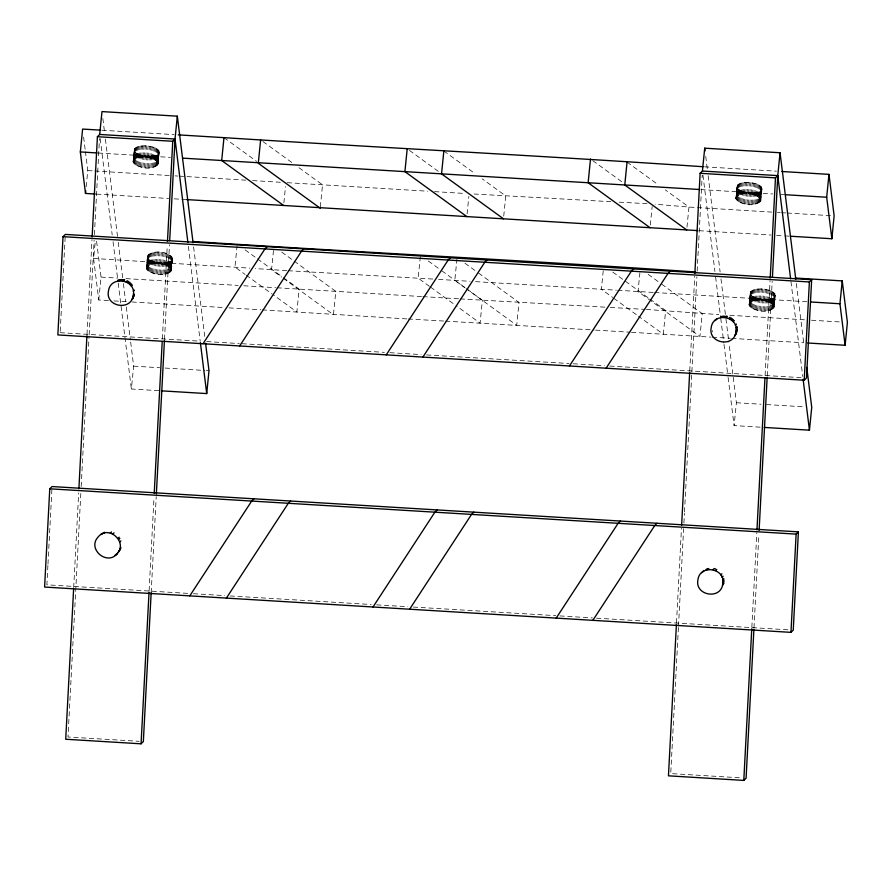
<?xml version="1.0" encoding="UTF-8"?>
<svg xmlns="http://www.w3.org/2000/svg" width="892" height="892" viewBox="0 0 892 892"><rect width="100%" height="100%" fill="white"/><g stroke="black" fill="none" stroke-linecap="round" stroke-linejoin="round"><path stroke-width="0.67" stroke-dasharray="4.46 3.34" d="M133.053 161.731C137.457 153.959 153.636 156.089 158.163 163.247C153.77 171.019 137.591 168.889 133.053 161.731L134.647 148.641L139.163 146.243L146.779 145.797L154.383 147.503L158.876 150.659L158.018 164.373M146.31 268.247C150.715 260.475 166.893 262.616 171.431 269.774C167.027 277.546 150.848 275.405 146.31 268.247L147.459 256.249C152.867 249.437 168.889 250.953 172.569 258.914C167.161 265.727 151.138 264.199 147.459 256.249M735.788 198.314C740.193 190.542 756.36 192.683 760.898 199.841C756.494 207.613 740.327 205.472 735.788 198.314L737.383 185.224L741.899 182.827L749.503 182.392L757.118 184.098L761.612 187.242L760.898 200.41M749.046 304.83C753.45 297.058 769.629 299.199 774.156 306.357C769.751 314.129 753.584 311.988 749.046 304.83L750.64 291.751L755.156 289.342L762.772 288.908L770.376 290.614L774.869 293.769L774.156 306.926M47.912 565.439L46.886 584.817L187.911 593.381M47.978 564.056L51.981 487.935M60.221 331.289L62.407 289.777M62.473 288.395L65.239 235.8M73.69 587.572L78.674 492.942M87.015 334.31L91.987 239.68M80.815 493.477L68.004 737.004L139.241 741.319M81.172 486.519L89.077 336.239M89.155 334.846L94.128 240.216M94.418 234.652L98.075 165.076M98.153 163.682L99.469 138.639M149.109 590.749L154.015 497.513M162.355 338.882L167.261 245.646M151.172 592.678L156.223 496.666M164.496 339.417L169.469 244.787M676.504 622.761L681.477 528.142M689.75 370.894L694.723 276.264M678.422 627.477L670.739 773.587L741.966 777.913M678.5 626.084L683.618 528.677M683.908 523.102L684.42 513.368M684.498 511.975L696.864 276.799M697.154 271.235L702.205 175.222M751.844 627.332L756.817 532.714M765.091 375.465L770.064 280.835M753.985 627.868L758.88 534.643M767.231 376L772.204 281.37M86.167 186.718L87.784 170.573L85.454 151.83M108.456 300.548L98.756 299.968L93.593 258.457L95.344 240.963M98.756 299.968L101.041 277.1L96.548 240.94M133.198 162.311L134.346 149.176M133.499 160.069L134.647 148.641M133.488 162.89L134.346 150.871M133.934 159.568L135.082 148.139M133.923 163.459L134.636 151.45M134.514 159.099L135.651 147.671M134.491 164.028L135.64 152.588L135.071 152.03M135.216 158.676L136.353 147.236M135.194 164.574L136.331 153.134L135.64 152.588M136.041 158.285L137.19 146.857M136.019 165.087L137.156 153.658L136.331 153.134M136.978 157.951L138.126 146.522M136.944 165.589L138.093 154.149L137.156 153.658M138.015 157.672L139.163 146.243M137.981 166.035L139.13 154.606L138.093 154.149M139.141 157.449L140.289 146.009M139.107 166.447L140.256 155.018L139.13 154.606M140.345 157.282L141.494 145.853M140.312 166.815L141.46 155.386L140.256 155.018M141.616 157.17L142.765 145.742M141.572 167.138L142.72 155.699L141.46 155.386M142.932 157.137L144.069 145.697M142.887 167.395L144.036 155.966L142.72 155.699M144.27 157.148L145.418 145.719M144.236 167.596L145.374 156.167L144.036 155.966M145.63 157.237L146.779 145.797M145.586 167.741L146.734 156.312L155.386 155.587L159.155 152.945M146.99 157.382L148.139 145.942M146.946 167.83L148.094 156.39M148.34 157.583L149.477 146.154M148.295 167.841L149.432 156.412M149.644 157.851L150.793 146.411M149.611 167.808L150.748 156.368M150.915 158.163L152.053 146.723M150.871 167.696L152.019 156.267M152.108 158.531L153.257 147.091M152.075 167.529L153.223 156.1M153.234 158.943L154.383 147.503M153.201 167.306L154.349 155.877M158.765 390.674L131.369 389.012L133.655 366.155L130.578 341.38M154.271 159.4L155.42 147.96M154.249 167.027L155.386 155.587M155.208 159.891L156.356 148.451M155.186 166.692L156.323 155.253M156.033 160.404L157.17 148.975M156.011 166.302L157.148 154.874M156.736 160.95L157.873 149.522M146.455 268.827L147.604 255.692M156.713 165.879L157.851 154.439M146.756 266.596L147.905 255.168M157.304 161.519L158.441 150.09M146.745 269.406L147.894 257.978M147.191 266.095L148.34 254.655M157.282 165.41L158.43 153.97M157.728 162.099L158.876 150.659M147.18 269.986L148.328 258.546M157.717 164.909L159.166 151.239M147.771 265.626L148.908 254.187M158.163 163.816L159.311 151.818M147.749 270.544L148.897 259.115M148.473 265.192L149.622 253.763M148.451 271.09L149.588 259.661M149.299 264.812L150.447 253.373M149.276 271.614L150.413 260.185M150.235 264.478L151.384 253.038M150.202 272.105L151.35 260.676M151.272 264.199L152.42 252.759M151.239 272.562L152.387 261.122M152.409 263.965L153.547 252.536M152.365 272.974L153.513 261.546M153.614 263.798L154.751 252.369M153.569 273.342L154.717 261.902M154.874 263.697L156.022 252.269M154.84 273.654L155.977 262.226M156.189 263.653L157.326 252.224M156.145 273.922L157.293 262.482M157.527 263.675L158.676 252.246M157.494 274.123L158.631 262.694M158.887 263.753L160.036 252.325M158.854 274.268L159.991 262.828M160.248 263.898L161.396 252.469M160.203 274.346L161.352 262.917M161.597 264.11L162.734 252.67M161.552 274.368L162.701 262.939M162.901 264.366L164.05 252.938M162.868 274.323L164.005 262.895M164.173 264.679L165.31 253.25M164.128 274.223L165.276 262.783M165.366 265.047L166.514 253.618M165.332 274.056L166.481 262.616M166.492 265.459L167.64 254.03M166.458 273.833L167.607 262.393M167.529 265.916L168.677 254.488M167.506 273.543L168.644 262.114M168.465 266.407L169.614 254.978M168.443 273.208L169.58 261.78M169.29 266.931L170.428 255.502M169.268 272.829L170.405 261.389M169.993 267.477L171.13 256.049M169.971 272.394L171.108 260.966M170.562 268.035L171.699 256.606M170.539 271.926L171.688 260.497M170.996 268.615L172.134 257.186M170.985 271.424L172.123 259.996M171.275 270.9L172.424 257.766M171.42 270.343L172.569 258.345M237.105 245.512L234.953 267.031L245.088 274.39M273.476 250.518L271.547 269.774L281.682 277.122M283.879 202.774L285.496 186.64M320.339 206.833L322.547 184.822L297.772 166.849M420.322 256.628L418.17 278.159L429.431 286.332M456.96 258.858L454.808 280.378L464.944 287.737M467.096 213.902L468.846 196.407M503.735 216.12L505.753 195.95L482.115 178.779M603.226 270.811L601.386 289.276L612.637 297.449M639.91 272.673L638.025 291.494L649.287 299.679M650.301 225.074L652.152 206.609M686.952 227.248L688.97 207.067L665.332 189.907M735.933 198.894L737.082 185.759M736.234 196.664L737.383 185.224M736.223 199.474L737.071 187.454M736.669 196.151L737.818 184.722M736.658 200.042L737.372 188.034M737.249 195.683L738.386 184.254M737.227 200.611L738.364 189.171L737.796 188.613M737.952 195.259L739.089 183.83M737.929 201.157L739.067 189.717L738.364 189.171M738.777 194.869L739.914 183.44M738.743 201.681L739.892 190.241L739.067 189.717M739.713 194.534L740.851 183.105M739.68 202.172L740.828 190.732L739.892 190.241M740.75 194.255L741.899 182.827M740.717 202.618L741.865 191.189L740.828 190.732M741.876 194.032L743.025 182.604M741.843 203.03L742.991 191.602L741.865 191.189M743.081 193.865L744.229 182.436M743.047 203.398L744.184 191.97L742.991 191.602M744.352 193.765L745.489 182.325M744.307 203.722L745.456 192.282L744.184 191.97M745.656 193.72L746.805 182.28M745.623 203.978L746.76 192.549L745.456 192.282M747.005 193.742L748.154 182.303M746.961 204.179L748.109 192.75L746.76 192.549M748.366 193.82L749.503 182.392M748.321 204.324L749.47 192.895C753.628 192.951 759.995 193.464 762.047 188.97M749.726 193.965L750.863 182.525M749.681 204.413L750.83 192.973M751.064 194.166L752.212 182.737M751.031 204.435L752.168 192.995M752.38 194.434L753.517 182.994M752.335 204.391L753.484 192.951M753.64 194.746L754.788 183.317M753.606 204.279L754.743 192.85M754.844 195.114L755.992 183.674M754.81 204.112L755.948 192.683M755.97 195.526L757.118 184.098M755.937 203.889L757.085 192.46M760.129 427.179L734.105 425.595L736.391 402.738L729.032 343.565M757.007 195.984L758.155 184.544M756.973 203.61L758.122 192.181M757.944 196.474L759.081 185.034M757.91 203.276L759.059 191.836M758.769 196.998L759.906 185.558M758.735 202.885L759.884 191.457M759.46 197.533L760.608 186.105M749.191 305.41L750.339 292.275M759.449 202.462L760.586 191.033M749.492 303.18L750.64 291.751M760.029 198.102L761.177 186.673M749.481 305.989L750.339 293.981M749.927 302.678L751.075 291.249M760.017 201.993L761.166 190.565M760.463 198.682L761.612 187.242M749.916 306.569L750.629 294.561M760.452 201.492L761.902 187.822M750.507 302.21L751.644 290.781M760.753 200.956L762.047 188.402M750.484 307.127L751.621 295.698L751.053 295.129M751.209 301.775L752.346 290.346M751.187 307.673L752.324 296.244L751.621 295.698M752.034 301.396L753.171 289.967M752.001 308.197L753.149 296.768L752.324 296.244M752.971 301.061L754.119 289.632M752.937 308.688L754.086 297.259L753.149 296.768M754.008 300.782L755.156 289.342M753.974 309.145L755.123 297.716L754.086 297.259M755.134 300.548L756.282 289.12M755.1 309.557L756.249 298.129L755.123 297.716M756.338 300.392L757.486 288.952M756.304 309.925L757.453 298.497L756.249 298.129M757.609 300.281L758.746 288.852M757.564 310.238L758.713 298.809L757.453 298.497M758.925 300.236L760.062 288.807M758.88 310.505L760.017 299.065L758.713 298.809M760.263 300.258L761.411 288.83M760.218 310.706L761.367 299.277L760.017 299.065M761.623 300.336L762.772 288.908M761.578 310.851L762.727 299.422C766.886 299.467 773.252 299.98 775.304 295.497M762.983 300.481L764.121 289.053M762.939 310.929L764.087 299.5M764.321 300.693L765.47 289.253M764.288 310.951L765.425 299.522M765.637 300.95L766.786 289.521M765.604 310.907L766.741 299.478M766.897 301.262L768.045 289.833M766.864 310.806L768.012 299.366M768.101 301.63L769.25 290.201M768.068 310.639L769.216 299.21M769.227 302.042L770.376 290.614M769.194 310.416L770.342 298.976M770.264 302.5L771.413 291.071M770.231 310.126L771.379 298.697M771.201 302.99L772.338 291.561M771.167 309.792L772.316 298.363M772.026 303.514L773.163 292.085M772.004 309.413L773.141 297.984M772.717 304.06L773.866 292.632M772.706 308.978L773.843 297.549M773.297 304.629L774.434 293.189M773.275 308.509L774.423 297.081M773.721 305.198L774.869 293.769M773.71 308.008L775.159 294.349M774.011 307.484L775.304 294.929M610.909 201.703L471.823 193.887M619.204 202.161L648.261 203.744M604.798 307.16L460.25 298.898M610.329 307.461L644.916 309.357M646.299 309.435L718.818 314.597M286.767 270.644L255.29 268.559M288.149 270.722L433.099 279.062M406.774 318.912L262.237 309.892M408.157 319.002L444.116 321.053M445.498 321.131L594.161 330.029M287.257 182.682L427.625 191.2M426.554 354.916L569.029 363.512M193.419 593.715L224.628 595.6M413.297 607.051L555.772 615.647M102.022 130.243L174.096 134.614M704.502 166.815L776.419 171.175M98.354 153.023L170.417 157.405M700.833 189.595L772.751 193.954M781.046 194.467L783.812 194.634M87.784 170.573L93.326 170.918M94.708 170.996L169.525 175.534M175.066 175.88L177.843 176.047M179.225 176.125L245.724 180.162M252.648 180.585L280.356 182.269M434.549 191.624L464.966 193.475M771.926 212.106L688.97 207.067L655.118 204.201M777.456 212.441L780.221 212.608M781.604 212.686L785.752 212.943M787.134 213.021L832.76 215.797M96.581 194.11L168.621 198.492M174.163 198.827L186.64 199.585M699.127 230.694L771.023 235.053M776.553 235.388L783.466 235.811M784.848 235.889L788.996 236.146M93.593 258.457L249.86 268.146M438.529 279.386L470.017 281.303M475.559 281.638L616.316 290.179M617.665 290.268L653.234 292.42M654.616 292.509L806.758 301.741M101.041 277.1L117.666 278.103M125.984 278.616L238.197 285.429M243.739 285.763L275.606 287.692M276.988 287.782L421.526 296.545M422.908 296.635L458.867 298.82M729.879 315.266L805.922 319.882M811.452 320.217L840.487 321.979M113.998 300.894L126.463 301.641M132.005 301.987L223.446 307.528M228.988 307.874L260.854 309.803M595.544 330.118L630.109 332.214M631.491 332.303L711.002 337.131M712.385 337.209L730.358 338.302M731.741 338.38L803.636 342.751M573.155 363.758L604.319 365.698M60.143 332.671L199.786 341.157M206.676 341.569L239.246 343.543M241.966 343.71L384.385 352.351M389.882 352.686L421.102 354.581M609.771 366.032L802.343 377.729M133.655 366.155L159.69 367.727M165.165 368.062L204.892 370.47M206.264 370.559L208.996 370.726M736.391 402.738L761.054 404.232M766.529 404.567L804.885 406.886M559.897 615.904L592.422 617.922M230.08 595.934L371.128 604.497M376.625 604.832L407.845 606.727M596.514 618.178L789.086 629.863M748.109 192.75L749.47 192.895M145.374 156.167L146.734 156.312M761.367 299.277L762.727 299.422M627.054 162.11L658.575 185.001M592.756 160.649L623.14 182.726M648.194 274.357L660.571 283.344M661.697 284.158L702.227 313.594L699.941 336.451L650.413 300.493M612.759 272.082L648.785 298.24M649.911 299.054L665.666 310.494L663.302 334.232L638.527 316.247M443.837 150.993L475.358 173.873M613.763 298.262L637.412 315.433M409.45 150.402L438.719 171.654M464.977 263.229L477.365 272.227M478.491 273.041L519.01 302.466L516.724 325.335L466.07 288.551M428.338 261.01L440.715 269.997M441.841 270.822L482.371 300.247L480.086 323.105L456.448 305.945M262.884 141.505L293.278 163.57M430.557 287.146L455.321 305.131M223.981 137.647L256.628 161.352M281.76 252.113L293.022 260.286M294.148 261.1L335.805 291.35L333.463 314.731L282.809 277.947M245.122 249.894L256.383 258.067M257.509 258.881L282.273 276.866M283.4 277.68L299.154 289.12L296.869 311.988L273.231 294.828M246.214 275.204L272.105 294.003M712.351 330.598L712.641 331.924M796.322 283.466L803.859 344.011M790.948 281.571L802.767 376.513M705.739 156.435L707.278 168.822M708.137 175.702L720.123 272.015M720.981 278.895L725.776 317.418M725.943 318.801L728.853 342.193M702.941 175.178L714.927 271.491M715.607 276.999L720.58 316.894M720.747 318.277L723.825 343.041M724.003 344.412L727.939 376.067M728.106 377.439L734.105 425.595M193.586 246.883L204.892 337.7M188.39 246.359L200.209 341.302M102.836 118.48L104.542 132.239M105.401 139.119L117.566 236.804M118.246 242.312L122.695 278.092M123.386 283.589L125.605 301.474M126.296 306.982L130.399 340.008M100.205 138.583L112.191 234.908M113.05 241.788L118.012 281.694M118.19 283.065L131.369 389.012M83.625 137.1L85.286 150.492"/><path stroke-width="1.34" d="M49.762 488.805L44.6 587.059L790.959 632.361L793.244 630.12L798.407 531.855L52.059 486.553L49.762 488.805L796.121 534.107L798.407 531.855M63.02 236.659L57.857 334.924L804.216 380.226L806.502 377.974L811.664 279.72L65.317 234.418L63.02 236.659L809.378 281.961L811.664 279.72M73.623 588.965L65.718 739.245L141.059 743.817L143.344 741.575L151.172 592.678M78.886 488.771L86.937 335.704M92.132 236.904L97.406 136.71L99.692 134.458L101.978 111.589L177.318 116.172L193.073 242.758M141.059 743.817L149.042 592.143M154.227 493.343L162.21 341.669M167.473 241.476L172.747 141.282L175.033 139.029L177.318 116.172M156.368 493.878L164.418 340.811M169.692 240.617L175.033 139.029L99.692 134.458M676.426 624.155L668.454 775.828L743.794 780.411L746.08 778.159L753.907 629.261M681.622 525.355L689.672 372.287M694.868 273.487L700.131 173.293L702.428 171.041L704.713 148.184L780.054 152.755L795.809 279.341M743.794 780.411L751.766 628.726M756.962 529.926L764.946 378.253M770.209 278.059L775.482 177.865L777.768 175.613L780.054 152.755M759.103 530.461L767.153 377.394M772.427 277.2L777.768 175.613L702.428 171.041M790.959 632.361L796.121 534.107M804.216 380.226L809.378 281.961M95.199 194.032L85.498 193.441L80.336 151.93L82.621 129.061L100.64 130.154M85.498 193.441L85.766 190.754M703.119 166.726C543.484 155.877 383.672 147.816 223.981 137.647L221.695 160.515L283.611 205.472L697.745 230.604M161.508 390.841L206.71 393.584L208.996 370.726L205.573 343.208M260.631 139.866L258.29 163.247L320.206 208.204M407.198 148.763L404.912 171.632L466.828 216.589M443.837 150.993L441.551 173.851L503.467 218.808M590.504 159.021L588.129 182.749L650.045 227.705M627.054 162.11L624.768 184.978L686.684 229.935M790.379 236.224L831.857 238.744L826.683 197.232L828.98 174.364L781.949 171.509M764.243 427.424L809.445 430.178L811.731 407.31L806.769 367.404M831.857 238.744L834.143 215.875L828.98 174.364M807.784 342.996L845.114 345.271L839.941 303.759L842.238 280.891L795.207 278.036M845.114 345.271L847.4 322.402L842.238 280.891M133.287 295.297C136.643 279.486 110.396 274.914 108.467 291.071C105.1 306.87 131.358 311.442 133.287 295.297L134.424 294.17M736.023 331.88C739.379 316.08 713.121 311.498 711.192 327.654C707.835 343.453 734.094 348.036 736.023 331.88L737.305 329.404L736.168 330.531M722.765 584.015C726.121 568.215 699.863 563.644 697.934 579.789C694.578 595.6 720.836 600.171 722.765 584.015L723.903 582.9L722.475 585.353M116.283 554.512C129.128 543.284 108.601 523.727 98.02 537.118C86.937 549.104 107.486 566.342 117.421 553.386L115.246 555.382M736.87 332.08L737.16 330.754M133.711 296.791L134.135 295.497L132.997 296.623M120.453 548.926L120.877 547.643L119.74 548.758M132.44 299.177L133.142 298.017L131.994 299.143M203.03 343.732L264.946 248.924L267.232 246.671M239.591 346.04L301.507 251.232L303.871 248.901M189.773 595.878L251.689 501.059L253.975 498.818M226.334 598.186L288.25 503.367L290.614 501.036M386.247 354.849L448.163 260.04L450.449 257.788M422.886 357.079L484.802 262.259L487.088 260.018M372.99 606.995L434.895 512.175L437.192 509.934M409.629 609.214L471.545 514.405L473.83 512.153M569.464 365.976L631.369 271.157L633.71 268.86M606.103 368.195L668.019 273.387L670.305 271.135M556.195 618.111L618.111 523.303L620.453 521.006M592.846 620.341L654.761 525.522L657.047 523.281M715.15 320.44L717.123 318.578M118.157 280.88L120.643 279.542L119.495 280.668M120.855 280.601L121.992 279.486M122.215 280.69L123.352 279.564L124.702 279.787L123.553 280.913M126.14 281.805L127.277 280.679M127.344 282.452L128.481 281.326M128.47 283.221L129.608 282.095M129.507 284.102L130.645 282.987M130.444 285.106L131.592 283.979M131.269 286.187L132.417 285.072M133.276 291.227L134.424 290.101M101.119 534.509L104.721 532.256L103.584 533.383M110.296 533.059L111.444 531.933M112.883 533.94L114.02 532.814M118.012 538.333L119.16 537.207M118.714 539.504L119.862 538.378M119.729 542.035L120.866 540.909M118.736 551.278L119.874 550.163L118.034 552.449M714.949 320.574L716.086 319.459M720.881 317.463L723.367 316.125L722.23 317.251M723.59 317.184L724.728 316.069M724.951 317.273L726.088 316.147L727.437 316.381L726.289 317.496M728.864 318.388L730.013 317.262M730.069 319.035L731.217 317.909M731.206 319.804L732.343 318.678M732.243 320.696L733.38 319.57M733.179 321.689L734.317 320.562M735.287 325.19L736.424 324.064M736.012 327.81L737.16 326.684L737.305 328.044L736.168 329.17M735.298 334.5L736.435 333.374L734.729 335.727M701.692 572.72L703.866 570.724L702.729 571.85M706.319 569.966L708.772 568.483L707.624 569.609M713.031 569.642L714.18 568.516L715.484 568.895M715.607 570.523L716.755 569.397M720.747 574.916L721.884 573.79M722.018 577.325L723.167 576.199M722.754 579.956L723.903 578.83M722.899 581.305L724.048 580.179M722.91 582.666L724.048 581.539M101.13 534.141L102.257 533.383M115.258 555.014L116.384 554.255M706.196 569.33L707.456 568.84M117.978 280.11L119.294 279.754M720.714 316.693L722.029 316.337M178.244 134.87L223.981 137.647M97.406 136.71L172.747 141.282M700.131 173.293L775.482 177.865M80.336 151.93L96.96 152.945M182.893 158.152L699.451 189.505M785.194 194.712L826.683 197.232M186.64 199.585L283.611 205.472M192.895 241.476C360.435 252.425 528.142 260.497 695.637 271.993M810.906 301.987L839.941 303.759M777.768 175.613L790.613 278.817M803.112 379.267L809.445 430.178M704.713 148.184L705.048 150.926M175.033 139.029L187.877 242.234M200.377 342.673L206.71 393.584"/></g></svg>
